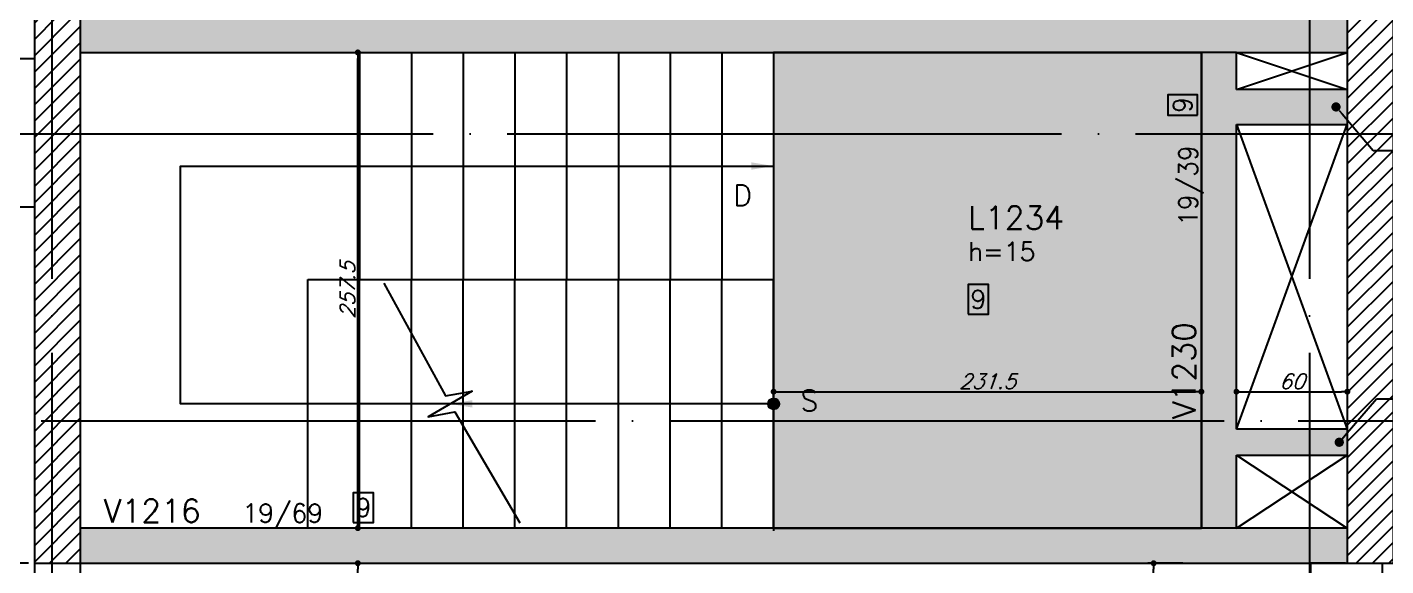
# Model space of a CAD drawing. Extents: x -4228 to 5417, y -2048 to 2452.
# Drawn here: x -1953 to -1218, y 126 to 417 of the extents above; entities that cross this region are included whole.
import ezdxf
from ezdxf import colors
from ezdxf.entities.mleader import LeaderData, LeaderLine
from ezdxf.enums import TextEntityAlignment as Align
from ezdxf.math import Vec2, Vec3

# ---------------------------------------------------------------- set-up
doc = ezdxf.new("R2010")
doc.units = 0
doc.header["$LTSCALE"] = 50
doc.header["$MEASUREMENT"] = 0
doc.linetypes.add('EIXO', pattern=[6.8, 6, -0.4, 0, -0.4])
doc.layers.get('0').update_dxf_attribs({"linetype": 'CONTINUOUS'})
doc.layers.get('DEFPOINTS').update_dxf_attribs({"linetype": 'CONTINUOUS'})
for name, color, linetype in [('242', 3, 'CONTINUOUS'), ('F-AUX', 2, 'CONTINUOUS'), ('F-AUX-RED', 1, 'CONTINUOUS'), ('F-COTAS', 106, 'CONTINUOUS'), ('F-COTAS-FUROS', 50, 'CONTINUOUS'), ('F-DESNIVEL-1', 254, 'CONTINUOUS'), ('F-EIXO', 12, 'EIXO'), ('F-ESCADAS', 2, 'CONTINUOUS'), ('F-LAJES', 3, 'CONTINUOUS'), ('F-LAJES-DIM', 2, 'CONTINUOUS'), ('F-LAJES-NOME', 4, 'CONTINUOUS'), ('F-LAJES-R', 254, 'CONTINUOUS'), ('F-PILARES-HACH', 174, 'CONTINUOUS'), ('F-PILARES-S', 170, 'CONTINUOUS'), ('F-TEXTO', 6, 'CONTINUOUS'), ('F-VIGAS', 3, 'CONTINUOUS'), ('F-VIGAS-DIM', 2, 'CONTINUOUS'), ('F-VIGAS-NOME', 4, 'CONTINUOUS'), ('F-VÃO', 1, 'CONTINUOUS')]:
    doc.layers.add(name, color=color, linetype=linetype)
doc.layers.add('F-DESNIVEL-2', color=7, linetype='CONTINUOUS', true_color=0xffd1e8)
doc.styles.add('5385-ARQ-PB-BAS-PLA-TER-TORRE-A-106-TXT$0$R60-75', font='simplex.shx', dxfattribs={"height": 0.1125})
doc.styles.add('CP-TEXT-INCL', font='simplex.shx', dxfattribs={"oblique": 20})
doc.styles.add('MCP', font='simplex.shx')
doc.styles.add('ROMANS', font='simplex.shx')
doc.styles.get("Standard").update_dxf_attribs({"font": 'simplex.shx'})
doc.dimstyles.new('CP-COTAS-50', dxfattribs={"dimscale": 0.64, "dimtxt": 12.5, "dimasz": 5, "dimexe": 5, "dimexo": 5, "dimgap": 2.5, "dimtad": 1, "dimdec": 1, "dimdsep": 46, "dimtxsty": 'CP-TEXT-INCL', "dimblk1": 'DOT', "dimblk2": 'DOT', "dimsah": 1, "dimcen": 9, "dimclrd": 256, "dimclre": 256, "dimclrt": 256, "dimadec": 0, "dimazin": 0, "dimtfac": 1, "dimtdec": 1, "dimtmove": 2, "dimatfit": 3, "dimldrblk": 'DOT', "dimfxl": 0, "dimtolj": 1, "dimarcsym": 0})

# ---------------------------------------------------------------- blocks, each defined once
blk = doc.blocks.new('*U5')
at = {"layer": 'F-LAJES-DIM', "color": 1}
blk.add_lwpolyline([(0, 0), (11, 0), (11, 16), (0, 16)], close=True, dxfattribs=at)
at = {"layer": 'F-LAJES-DIM', "style": 'MCP'}
blk.add_attdef('DIM', text='', height=10, dxfattribs=at).set_placement((5.5, 8), align=Align.MIDDLE_CENTER)
blk = doc.blocks.new('*U7')
at = {"layer": 'F-VIGAS-DIM', "color": 1}
blk.add_lwpolyline([(0, 0), (11, 0), (11, 16), (0, 16)], close=True, dxfattribs=at)
at = {"layer": 'F-VIGAS-DIM', "style": 'MCP'}
blk.add_attdef('DIM', text='', height=10, dxfattribs=at).set_placement((5.5, 8), align=Align.MIDDLE_CENTER)
blk = doc.blocks.new('_DOT')
at = {"color": 0, "linetype": 'ByBlock'}
blk.add_line((-0.5, 0), (-1, 0), dxfattribs=at)
at = {"color": 0, "linetype": 'ByBlock', "const_width": 0.5}
blk.add_lwpolyline([(-0.25, 0, 1), (0.25, 0, 1)], format="xyb", close=True, dxfattribs=at)
blk = doc.blocks.new('*U18')
at = {"layer": 'F-EIXO'}
blk.add_line((0, 0), (0, -2755), dxfattribs=at)
at = {"layer": 'F-TEXTO', "style": 'ROMANS'}
blk.add_attdef('EIXO', text='', height=17.5, rotation=360, dxfattribs=at).set_placement((0, 28.2072), align=Align.MIDDLE_CENTER)
blk = doc.blocks.new('*U31')
at = {"layer": 'F-EIXO'}
blk.add_line((0, 0), (7285, 0), dxfattribs=at)
at = {"layer": 'F-TEXTO', "style": 'ROMANS'}
blk.add_attdef('EIXO', text='', height=17.5, dxfattribs=at).set_placement((-28.2072, 0), align=Align.MIDDLE_CENTER)
blk = doc.blocks.new('*U38')
at = {"layer": 'F-EIXO'}
blk.add_line((0, 0), (7197, 0), dxfattribs=at)
at = {"layer": 'F-TEXTO', "style": 'ROMANS'}
blk.add_attdef('EIXO', text='', height=17.5, dxfattribs=at).set_placement((-28.2072, 0), align=Align.MIDDLE_CENTER)
blk = doc.blocks.new('*U41')
at = {"layer": 'F-EIXO'}
blk.add_line((0, 0), (0, -2755), dxfattribs=at)
at = {"layer": 'F-TEXTO', "style": 'ROMANS'}
blk.add_attdef('EIXO', text='', height=17.5, rotation=360, dxfattribs=at).set_placement((0, 28.2072), align=Align.MIDDLE_CENTER)
blk = doc.blocks.new('*D376')
at = {"layer": 'DEFPOINTS', "color": 0, "linetype": 'Continuous', "transparency": 16777216}
for p in [(-1774.48, 127), (-1774.48, 127), (-1774.48, -315.5)]:
    blk.add_point(p, dxfattribs=at)
at = {"layer": 'F-COTAS', "linetype": 'Continuous', "lineweight": -2, "transparency": 16777216}
blk.add_line((-1774.48, -312.3), (-1774.48, 123.8), dxfattribs=at)
at = {"layer": 'F-COTAS', "linetype": 'Continuous', "lineweight": -2, "transparency": 16777216, "xscale": 3.2, "yscale": 3.2, "zscale": 3.2}
for p, rotation in [((-1774.48, 127), 90), ((-1774.48, -315.5), 270)]:
    blk.add_blockref('_DOT', p, dxfattribs=dict(at, rotation=rotation))
at = {"layer": 'F-COTAS', "linetype": 'Continuous', "transparency": 16777216, "insert": (-1780.08, -94.25), "char_height": 8, "attachment_point": 5, "rotation": 90, "style": 'CP-TEXT-INCL'}
blk.add_mtext('\\A1;442.5', dxfattribs=at)
blk = doc.blocks.new('*D377')
at = {"layer": 'DEFPOINTS', "color": 0, "linetype": 'Continuous', "transparency": 16777216}
for p in [(-1774.48, 403.5), (-1774.48, 403.5), (-1774.48, 146)]:
    blk.add_point(p, dxfattribs=at)
at = {"layer": 'F-COTAS', "linetype": 'Continuous', "lineweight": -2, "transparency": 16777216}
blk.add_line((-1774.48, 149.2), (-1774.48, 400.3), dxfattribs=at)
at = {"layer": 'F-COTAS', "linetype": 'Continuous', "lineweight": -2, "transparency": 16777216, "xscale": 3.2, "yscale": 3.2, "zscale": 3.2}
for p, rotation in [((-1774.48, 403.5), 90), ((-1774.48, 146), 270)]:
    blk.add_blockref('_DOT', p, dxfattribs=dict(at, rotation=rotation))
at = {"layer": 'F-COTAS', "linetype": 'Continuous', "transparency": 16777216, "insert": (-1780.08, 274.75), "char_height": 8, "attachment_point": 5, "rotation": 90, "style": 'CP-TEXT-INCL'}
blk.add_mtext('\\A1;257.5', dxfattribs=at)
blk = doc.blocks.new('*D425')
at = {"layer": 'DEFPOINTS', "color": 0, "linetype": 'Continuous', "transparency": 16777216}
for p in [(-1549.5, 219.86), (-1318, 219.86), (-1318, 219.86)]:
    blk.add_point(p, dxfattribs=at)
at = {"layer": 'F-COTAS', "linetype": 'Continuous', "lineweight": -2, "transparency": 16777216}
blk.add_line((-1546.3, 219.86), (-1321.2, 219.86), dxfattribs=at)
at = {"layer": 'F-COTAS', "linetype": 'Continuous', "lineweight": -2, "transparency": 16777216, "xscale": 3.2, "yscale": 3.2, "zscale": 3.2, "rotation": 180}
blk.add_blockref('_DOT', (-1549.5, 219.86), dxfattribs=at)
at = {"layer": 'F-COTAS', "linetype": 'Continuous', "lineweight": -2, "transparency": 16777216, "xscale": 3.2, "yscale": 3.2, "zscale": 3.2}
blk.add_blockref('_DOT', (-1318, 219.86), dxfattribs=at)
at = {"layer": 'F-COTAS', "linetype": 'Continuous', "transparency": 16777216, "insert": (-1433.75, 225.46), "char_height": 8, "attachment_point": 5, "style": 'CP-TEXT-INCL'}
blk.add_mtext('\\A1;231.5', dxfattribs=at)
blk = doc.blocks.new('*D426')
at = {"layer": 'DEFPOINTS', "color": 0, "linetype": 'Continuous', "transparency": 16777216}
for p in [(-1299, 219.86), (-1239, 219.86), (-1239, 219.86)]:
    blk.add_point(p, dxfattribs=at)
at = {"layer": 'F-COTAS', "linetype": 'Continuous', "lineweight": -2, "transparency": 16777216}
blk.add_line((-1295.8, 219.86), (-1242.2, 219.86), dxfattribs=at)
at = {"layer": 'F-COTAS', "linetype": 'Continuous', "lineweight": -2, "transparency": 16777216, "xscale": 3.2, "yscale": 3.2, "zscale": 3.2, "rotation": 180}
blk.add_blockref('_DOT', (-1299, 219.86), dxfattribs=at)
at = {"layer": 'F-COTAS', "linetype": 'Continuous', "lineweight": -2, "transparency": 16777216, "xscale": 3.2, "yscale": 3.2, "zscale": 3.2}
blk.add_blockref('_DOT', (-1239, 219.86), dxfattribs=at)
at = {"layer": 'F-COTAS', "linetype": 'Continuous', "transparency": 16777216, "insert": (-1269, 225.46), "char_height": 8, "attachment_point": 5, "style": 'CP-TEXT-INCL'}
blk.add_mtext('\\A1;60', dxfattribs=at)
blk = doc.blocks.new('*D467')
at = {"layer": 'DEFPOINTS', "color": 0, "linetype": 'Continuous', "transparency": 16777216}
for p in [(-1971.04, 127), (-1949.5, 127), (-1937, 74.66)]:
    blk.add_point(p, dxfattribs=at)
at = {"layer": 'F-COTAS-FUROS', "linetype": 'Continuous', "lineweight": -2, "transparency": 16777216}
for p, q in [((-1952.7, 127), (-1974.24, 127)), ((-1971.04, 77.86), (-1971.04, 123.8)), ((-1940.2, 74.66), (-1974.24, 74.66))]:
    blk.add_line(p, q, dxfattribs=at)
at = {"layer": 'F-COTAS-FUROS', "linetype": 'Continuous', "lineweight": -2, "transparency": 16777216, "xscale": 3.2, "yscale": 3.2, "zscale": 3.2}
for p, rotation in [((-1971.04, 127), 90), ((-1971.04, 74.66), 270)]:
    blk.add_blockref('_DOT', p, dxfattribs=dict(at, rotation=rotation))
at = {"layer": 'F-COTAS-FUROS', "linetype": 'Continuous', "transparency": 16777216, "insert": (-1976.64, 100.83), "char_height": 8, "attachment_point": 5, "rotation": 90, "style": 'CP-TEXT-INCL'}
blk.add_mtext('\\A1;52', dxfattribs=at)
blk = doc.blocks.new('*D468')
at = {"layer": 'DEFPOINTS', "color": 0, "linetype": 'Continuous', "transparency": 16777216}
for p in [(-1949.5, 427.59), (-1949.5, 422.5), (-1990.85, 359.5)]:
    blk.add_point(p, dxfattribs=at)
at = {"layer": 'F-COTAS-FUROS', "linetype": 'Continuous', "lineweight": -2, "transparency": 16777216}
for p, q in [((-1990.85, 362.7), (-1990.85, 430.79)), ((-1987.65, 427.59), (-1952.7, 427.59)), ((-1949.5, 425.7), (-1949.5, 430.79))]:
    blk.add_line(p, q, dxfattribs=at)
at = {"layer": 'F-COTAS-FUROS', "linetype": 'Continuous', "lineweight": -2, "transparency": 16777216, "xscale": 3.2, "yscale": 3.2, "zscale": 3.2, "rotation": 180}
blk.add_blockref('_DOT', (-1990.85, 427.59), dxfattribs=at)
at = {"layer": 'F-COTAS-FUROS', "linetype": 'Continuous', "lineweight": -2, "transparency": 16777216, "xscale": 3.2, "yscale": 3.2, "zscale": 3.2}
blk.add_blockref('_DOT', (-1949.5, 427.59), dxfattribs=at)
at = {"layer": 'F-COTAS-FUROS', "linetype": 'Continuous', "transparency": 16777216, "insert": (-1970.17, 433.19), "char_height": 8, "attachment_point": 5, "style": 'CP-TEXT-INCL'}
blk.add_mtext('\\A1;41', dxfattribs=at)
blk = doc.blocks.new('*D539')
at = {"layer": 'DEFPOINTS', "color": 0, "linetype": 'Continuous', "transparency": 16777216}
for p in [(-1343.82, 127), (-1324.86, 127), (-1220, -95.5)]:
    blk.add_point(p, dxfattribs=at)
at = {"layer": 'F-COTAS', "linetype": 'Continuous', "lineweight": -2, "transparency": 16777216}
for p, q in [((-1328.06, 127), (-1347.02, 127)), ((-1343.82, -92.3), (-1343.82, 123.8)), ((-1223.2, -95.5), (-1347.02, -95.5))]:
    blk.add_line(p, q, dxfattribs=at)
at = {"layer": 'F-COTAS', "linetype": 'Continuous', "lineweight": -2, "transparency": 16777216, "xscale": 3.2, "yscale": 3.2, "zscale": 3.2}
for p, rotation in [((-1343.82, 127), 90), ((-1343.82, -95.5), 270)]:
    blk.add_blockref('_DOT', p, dxfattribs=dict(at, rotation=rotation))
at = {"layer": 'F-COTAS', "linetype": 'Continuous', "transparency": 16777216, "insert": (-1349.42, 15.75), "char_height": 8, "attachment_point": 5, "rotation": 90, "style": 'CP-TEXT-INCL'}
blk.add_mtext('\\A1;222.5', dxfattribs=at)

msp = doc.modelspace()

# ---------------------------------------------------------------- hatches: boundary and pattern name
at = {"layer": 'F-AUX'}
h = msp.add_hatch(color=1, dxfattribs=at)
edge = h.paths.add_edge_path()
edge.add_arc((-1549.5, 213.25), 3, 0, 360)
at = {"layer": 'F-PILARES-HACH', "linetype": 'Continuous'}
h = msp.add_hatch(dxfattribs=at)
h.set_pattern_fill('ANSI31', color=256, scale=50, style=0)
h.paths.add_polyline_path([(-1949.5, 127), (-1924.5, 127), (-1924.5, 422.5), (-1949.5, 422.5)], flags=16)
h = msp.add_hatch(dxfattribs=at)
h.set_pattern_fill('ANSI31', color=256, scale=50, style=0)
h.paths.add_polyline_path([(-1239, 127), (-1214, 127), (-1214, 422.5), (-1239, 422.5)], flags=16)

# ---------------------------------------------------------------- linework, layer by layer
at = {"layer": '242', "linetype": 'Continuous'}
for p, q in [((-1937, 274.75), (-1937, 274.75)), ((-1226.5, 274.75), (-1226.5, 274.75))]:
    msp.add_line(p, q, dxfattribs=at)
at = {"layer": 'F-AUX', "color": 1}
for points in [[(-1549.5, 213.25), (-1870.5, 213.25), (-1870.5, 342), (-1549.5, 342)], [(-1760.394, 278.595), (-1727.026, 217.565), (-1712.645, 220.191), (-1736.355, 206.309), (-1721.974, 208.935), (-1686.827, 148.912)]]:
    msp.add_lwpolyline(points, dxfattribs=at)
msp.add_circle((-1549.5, 213.25), 3, dxfattribs=at)
for points in [[(-1561.5, 340), (-1549.5, 342), (-1561.5, 344)], [(-1712.5, 215.25), (-1724.5, 213.25), (-1712.5, 211.25)]]:
    msp.add_solid(points, dxfattribs=at)
at = {"layer": 'F-DESNIVEL-1', "linetype": 'Continuous'}
for points in [[(-1318, 403.5), (-1549.5, 403.5), (-1549.5, 146)], [(-1318, 403.5), (-1549.5, 146), (-1318, 403.5)], [(-1318, 403.5), (-1549.5, 146), (-1318, 146)], [(-1299, 374), (-1299, 403.5), (-1318, 403.5)], [(-1299, 374), (-1318, 403.5), (-1318, 374)], [(-1318, 403.5), (-1318, 146), (-1318, 403.5)], [(-1318, 403.5), (-1318, 146), (-1318, 192.5)], [(-1318, 403.5), (-1318, 192.5), (-1318, 403.5)], [(-1318, 403.5), (-1318, 192.5), (-1318, 374)], [(-1318, 403.5), (-1318, 374), (-1318, 403.5)], [(-1299, 364.5), (-1239.1, 364.5), (-1239.1, 383.5)], [(-1299, 364.5), (-1239.1, 383.5), (-1299, 383.5)], [(-1299, 364.5), (-1299, 383.5), (-1299, 364.5)], [(-1299, 192.5), (-1299, 374), (-1318, 374)], [(-1299, 192.5), (-1318, 374), (-1318, 192.5)], [(-1299, 374), (-1318, 374), (-1299, 374)], [(-1299, 185.5), (-1239.1, 185.5), (-1239.1, 199.5)], [(-1299, 185.5), (-1239.1, 199.5), (-1299, 199.5)], [(-1299, 185.5), (-1299, 199.5), (-1299, 185.5)], [(-1299, 146), (-1299, 192.5), (-1318, 192.5)], [(-1299, 146), (-1318, 192.5), (-1318, 146)], [(-1299, 192.5), (-1318, 192.5), (-1299, 192.5)], [(-1308.5, 127), (-1308.5, 146), (-1924.4, 146)], [(-1308.5, 127), (-1924.4, 146), (-1924.4, 127)], [(-1299, 146), (-1318, 146), (-1299, 146)], [(-1308.5, 127), (-1239.1, 127), (-1239.1, 146)], [(-1308.5, 127), (-1239.1, 146), (-1308.5, 146)], [(-1308.5, 127), (-1308.5, 146), (-1308.5, 127)], [(-1308.5, 127), (-1924.4, 127), (-1308.5, 127)]]:
    msp.add_solid(points, dxfattribs=at)
at = {"layer": 'F-DESNIVEL-2', "linetype": 'Continuous'}
for points in [[(-1308.5, 403.5), (-1308.5, 422.5), (-1924.4, 422.5)], [(-1308.5, 403.5), (-1924.4, 422.5), (-1924.4, 403.5)], [(-1308.5, 403.5), (-1239.1, 403.5), (-1239.1, 422.5)], [(-1308.5, 403.5), (-1239.1, 422.5), (-1308.5, 422.5)], [(-1308.5, 403.5), (-1308.5, 422.5), (-1308.5, 403.5)], [(-1308.5, 403.5), (-1924.4, 403.5), (-1308.5, 403.5)]]:
    msp.add_solid(points, dxfattribs=at)
at = {"layer": 'F-ESCADAS', "linetype": 'Continuous'}
for points in [[(-1773.5, 403.5), (-1773.5, 280.5)], [(-1745.5, 403.5), (-1745.5, 280.5)], [(-1717.5, 403.5), (-1717.5, 280.5)], [(-1689.5, 403.5), (-1689.5, 280.5)], [(-1661.5, 403.5), (-1661.5, 280.5)], [(-1633.5, 403.5), (-1633.5, 280.5)], [(-1605.5, 403.5), (-1605.5, 280.5)], [(-1577.5, 403.5), (-1577.5, 280.5)], [(-1549.5, 403.5), (-1549.5, 280.5)], [(-1801.5, 146), (-1801.5, 280.5)], [(-1801.5, 280.5), (-1549.5, 280.5)], [(-1773.5, 146), (-1773.5, 280.5)], [(-1745.5, 146), (-1745.5, 280.5)], [(-1717.5, 146), (-1717.5, 280.5)], [(-1689.5, 146), (-1689.5, 280.5)], [(-1661.5, 146), (-1661.5, 280.5)], [(-1633.5, 146), (-1633.5, 280.5)], [(-1605.5, 146), (-1605.5, 280.5)], [(-1577.5, 146), (-1577.5, 280.5)], [(-1549.5, 146), (-1549.5, 280.5)]]:
    msp.add_lwpolyline(points, dxfattribs=at)
at = {"layer": 'F-LAJES', "linetype": 'Continuous'}
msp.add_line((-1549.5, 403.5), (-1549.5, 144.47), dxfattribs=at)
at = {"layer": 'F-LAJES-R', "linetype": 'Continuous'}
msp.add_lwpolyline([(-1318, 403.5), (-1549.5, 403.5), (-1549.5, 146), (-1318, 146), (-1318, 192.5), (-1318, 374), (-1318, 403.5)], dxfattribs=at)
at = {"layer": 'F-PILARES-S', "linetype": 'Continuous'}
for points in [[(-1949.5, 127), (-1924.5, 127), (-1924.5, 422.5), (-1949.5, 422.5), (-1949.5, 127)], [(-1239, 127), (-1214, 127), (-1214, 422.5), (-1239, 422.5), (-1239, 127)]]:
    msp.add_lwpolyline(points, dxfattribs=at)
at = {"layer": 'F-VIGAS'}
for points in [[(-1949.5, 400), (-2580, 400)], [(-1924.5, 403.5), (-1318, 403.5)], [(-1318, 403.5), (-1318, 374)], [(-1299, 403.5), (-1318, 403.5)], [(-1299, 403.5), (-1239, 403.5)], [(-1299, 383.5), (-1299, 403.5)], [(-1239, 383.5), (-1299, 383.5)], [(-1318, 374), (-1318, 192.5)], [(-1299, 199.5), (-1299, 364.5)], [(-1299, 364.5), (-1239, 364.5)], [(-2580, 320), (-1949.5, 320)], [(-1239, 199.5), (-1299, 199.5)], [(-1318, 192.5), (-1318, 146)], [(-1299, 146), (-1299, 185.5)], [(-1299, 185.5), (-1239, 185.5)], [(-1318, 146), (-1924.5, 146)], [(-1299, 146), (-1318, 146)], [(-1239, 146), (-1299, 146)], [(-1949.5, 127), (-1949.5, -315.5)], [(-1924.5, -315.5), (-1924.5, 127)], [(-1924.5, 127), (-1308.5, 127)], [(-1308.5, 127), (-1239, 127)], [(-1259, 127), (-1259, -171.5)], [(-1240, 127), (-1259, 127)], [(-1220, -76.5), (-1220, 127)]]:
    msp.add_lwpolyline(points, dxfattribs=at)
at = {"layer": 'F-VÃO'}
for p, q in [((-1299, 383.5), (-1239, 403.5)), ((-1299, 403.5), (-1239, 383.5)), ((-1299, 199.5), (-1239, 364.5)), ((-1299, 364.5), (-1239, 199.5)), ((-1299, 146), (-1239, 185.5)), ((-1299, 185.5), (-1239, 146))]:
    msp.add_line(p, q, dxfattribs=at)

# ---------------------------------------------------------------- block references
at = {"layer": 'F-EIXO', "linetype": 'Continuous'}
for name, p in [('*U18', (-1940, 1941.357)), ('*U41', (-1259.5, 1941.357)), ('*U31', (-3734.274, 359.5)), ('*U38', (-3646.32, 204))]:
    msp.add_blockref(name, p, dxfattribs=at)
at = {"layer": 'F-LAJES-DIM', "linetype": 'Continuous'}
msp.add_blockref('*U5', (-1444.221, 261.841), dxfattribs=at).add_auto_attribs({'DIM': '9'})
at = {"layer": 'F-VIGAS-DIM', "linetype": 'Continuous', "rotation": 90}
msp.add_blockref('*U7', (-1320.144, 369.53), dxfattribs=at).add_auto_attribs({'DIM': '9'})
at = {"layer": 'F-VIGAS-DIM', "linetype": 'Continuous'}
msp.add_blockref('*U7', (-1777, 149.125), dxfattribs=at).add_auto_attribs({'DIM': '9'})

# ---------------------------------------------------------------- texts
at = {"layer": 'F-AUX', "char_height": 11.25, "width": 61.37962, "style": '5385-ARQ-PB-BAS-PLA-TER-TORRE-A-106-TXT$0$R60-75'}
for s, insert, attachment_point in [('D', (-1561.248, 331.751), 3), ('S', (-1534.928, 220.634), 1)]:
    msp.add_mtext(s, dxfattribs=dict(at, insert=insert, attachment_point=attachment_point))
at = {"layer": 'F-LAJES-DIM', "linetype": 'Continuous', "style": 'MCP'}
msp.add_text('h=15', height=10, dxfattribs=at).set_placement((-1444.221, 290.741))
at = {"layer": 'F-LAJES-NOME', "linetype": 'Continuous', "style": 'MCP'}
msp.add_text('L1234', height=12.5, dxfattribs=at).set_placement((-1444.221, 307.741))
at = {"layer": 'F-VIGAS-DIM', "linetype": 'Continuous', "style": 'MCP'}
msp.add_text('19/39', height=10, rotation=90, dxfattribs=at).set_placement((-1320.144, 309.53))
msp.add_text('19/69', height=10, dxfattribs=at).set_placement((-1837, 149.125))
at = {"layer": 'F-VIGAS-NOME', "linetype": 'Continuous', "style": 'MCP'}
msp.add_text('V1230', height=12.5, rotation=90, dxfattribs=at).set_placement((-1321.125, 205))
msp.add_text('V1216', height=12.5, dxfattribs=at).set_placement((-1912, 149.125))

# ---------------------------------------------------------------- dimensions: what is measured, and where the dimension line sits
at = {"layer": 'F-COTAS', "linetype": 'Continuous'}
for base, p1, p2, angle, picture, middle in [((-1774.484, 403.5), (-1774.484, 146), (-1774.484, 403.5), 270, '*D377', (-1780.084, 274.75)), ((-1318, 219.858), (-1549.5, 219.858), (-1318, 219.858), 180, '*D425', (-1433.75, 225.458)), ((-1239, 219.858), (-1299, 219.858), (-1239, 219.858), 180, '*D426', (-1269, 225.458)), ((-1774.484, 127), (-1774.484, -315.5), (-1774.484, 127), 270, '*D376', (-1780.084, -94.25)), ((-1343.819, 127), (-1220, -95.5), (-1324.86, 127), 90, '*D539', (-1349.419, 15.75))]:
    dim = msp.add_linear_dim(base=base, p1=p1, p2=p2, angle=angle, dimstyle='CP-COTAS-50', override={"dimfxl": 7.5}, dxfattribs=at)
    dim.commit()
    dim.dimension.update_dxf_attribs({"geometry": picture, "text_midpoint": middle})
at = {"layer": 'F-COTAS-FUROS', "linetype": 'Continuous'}
dim = msp.add_linear_dim(base=(-1949.5, 427.586), p1=(-1990.847, 359.5), p2=(-1949.5, 422.5), dimstyle='CP-COTAS-50', override={"dimdec": 0, "dimfxl": 7.5}, dxfattribs=at)
dim.commit()
dim.dimension.update_dxf_attribs({"geometry": '*D468', "text_midpoint": (-1970.174, 433.186)})
dim = msp.add_linear_dim(base=(-1971.045, 127), p1=(-1937, 74.656), p2=(-1949.5, 127), angle=90, dimstyle='CP-COTAS-50', override={"dimdec": 0, "dimfxl": 7.5}, dxfattribs=at)
dim.commit()
dim.dimension.update_dxf_attribs({"geometry": '*D467', "text_midpoint": (-1976.645, 100.828)})

# ---------------------------------------------------------------- leaders
at = {"layer": 'F-AUX-RED', "linetype": 'Continuous'}
ml = msp.add_multileader_mtext('Standard', dxfattribs=at)
ml.set_content('', color=256)
ml.set_leader_properties()
ml.set_arrow_properties(name='DOT')
ml.build(insert=Vec2(0, 0))
ml.multileader.update_dxf_attribs({"text_right_attachment_type": 6, "dogleg_length": 0.36, "arrow_head_size": 5})
ctx = ml.context
ctx.base_point, ctx.char_height, ctx.arrow_head_size, ctx.landing_gap_size, ctx.plane_origin = Vec3(-1127.622, 350.435), 5, 5, 0.09, Vec3(-1245.124, 373.991)
ctx.right_attachment = 6
notes = []
notes.append((ctx, [(0, (1, 1, 0), (-1225.056, 350.435), (1, 0), 97.433, [(0, [(-1245.124, 373.991)], 0, [])])]))
ctx.mtext.insert, ctx.mtext.flow_direction = Vec3(-1127.532, 352.935), 5
ml = msp.add_multileader_mtext('Standard', dxfattribs=at)
ml.set_content('', color=256)
ml.set_leader_properties()
ml.set_arrow_properties(name='DOT')
ml.build(insert=Vec2(0, 0))
ml.multileader.update_dxf_attribs({"text_right_attachment_type": 6, "dogleg_length": 0.36, "arrow_head_size": 5})
ctx = ml.context
ctx.base_point, ctx.char_height, ctx.arrow_head_size, ctx.landing_gap_size, ctx.plane_origin = Vec3(-1125.869, 216.036), 5, 5, 0.09, Vec3(-1243.37, 192.48)
ctx.right_attachment = 6
notes.append((ctx, [(0, (1, 1, 0), (-1223.302, 216.036), (1, 0), 97.433, [(0, [(-1243.37, 192.48)], 0, [])])]))
ctx.mtext.insert, ctx.mtext.flow_direction = Vec3(-1125.779, 218.536), 5
for ctx, leaders in notes:
    for number, flags, end, landing, length, lines in leaders:
        leader = LeaderData()
        leader.index, (leader.has_last_leader_line, leader.has_dogleg_vector, leader.attachment_direction) = number, flags
        leader.last_leader_point, leader.dogleg_vector, leader.dogleg_length = Vec3(end), Vec3(landing), length
        for number, points, colour, breaks in lines:
            line = LeaderLine()
            line.index, line.vertices, line.color, line.breaks = number, Vec3.list(points), colors.encode_raw_color(colour), breaks
            leader.lines.append(line)
        ctx.leaders.append(leader)

doc.saveas('drawing.dxf')
